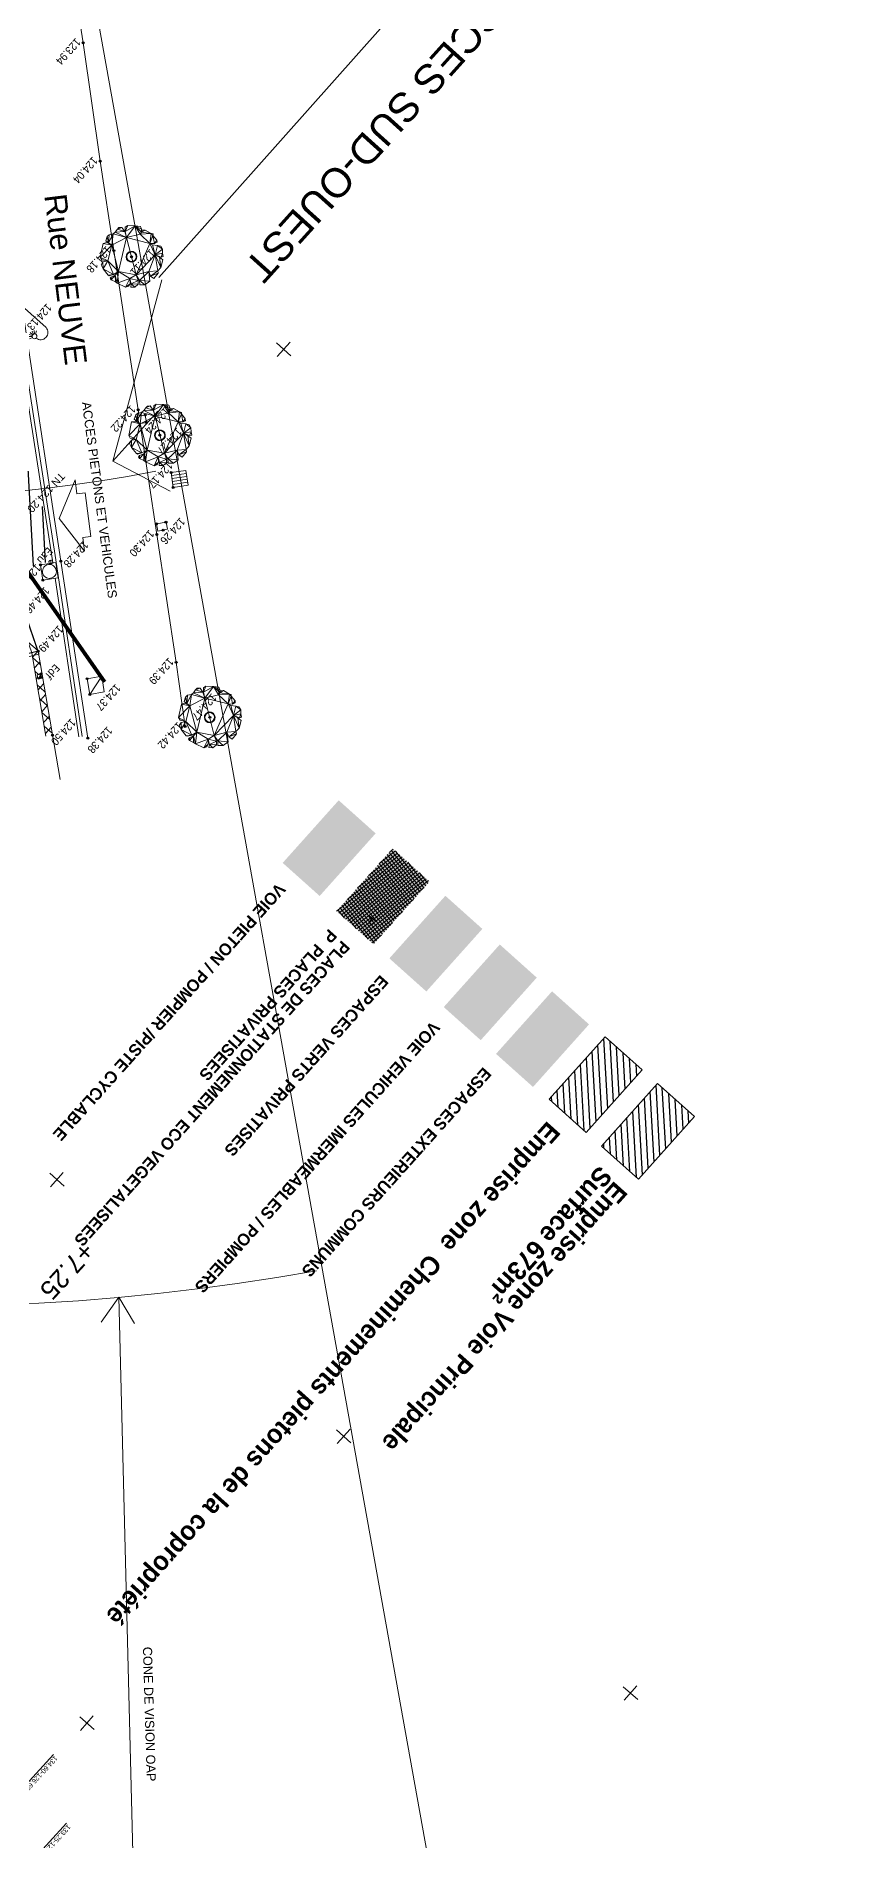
# Model space of a CAD drawing. Header units: metres. Extents: x -2858 to 512, y -1995 to 1252.
# Drawn here: x -873.3 to -831.2, y -867.6 to -773.8 of the extents above; entities that cross this region are included whole.
import ezdxf
from ezdxf.enums import TextEntityAlignment as Align
from ezdxf.lldxf.tags import DXFTag

# ---------------------------------------------------------------- set-up
doc = ezdxf.new("R2010")
doc.units = ezdxf.units.M
doc.header["$PDMODE"] = 33
doc.header["$PDSIZE"] = 0.1
doc.linetypes.add('EU-200', pattern=[2.85, 2.5, -0.35])
doc.layers.add('06-EU-200PVC', color=24, linetype='EU-200', lineweight=30)
doc.layers.add('20-REV-HCH-BB0.10', color=144, linetype='Continuous', lineweight=30)
for name, color, linetype in [('Calque commun', 7, 'Continuous'), ('Calque11', 7, 'Continuous'), ('Calque14', 7, 'Continuous'), ('Calque15', 7, 'Continuous'), ('Calque17', 7, 'Continuous'), ('Calque18', 7, 'Continuous'), ('Calque19', 7, 'Continuous'), ('Calque2', 7, 'Continuous'), ('Calque20', 7, 'Continuous'), ('Calque21', 7, 'Continuous'), ('Calque23', 7, 'Continuous'), ('Calque27', 7, 'Continuous'), ('Calque3', 7, 'Continuous'), ('Calque6', 7, 'Continuous'), ('Calque9', 7, 'Continuous'), ('Textes', 7, 'Continuous')]:
    doc.layers.add(name, color=color, linetype=linetype)
doc.styles.add('Arial12', font='arial.ttf', dxfattribs={"width": 0.9, "height": 0.41584})
doc.styles.add('Arial13', font='arial.ttf', dxfattribs={"height": 1.152052})
doc.styles.add('Arial15', font='arial.ttf', dxfattribs={"height": 0.921647})
doc.styles.add('Arial17', font='arial.ttf', dxfattribs={"height": 0.253354})
doc.styles.add('Arial18', font='arial.ttf', dxfattribs={"height": 0.309252})
doc.styles.add('Arial21', font='arial.ttf', dxfattribs={"height": 0.377519})
doc.styles.add('Arial26', font='arial.ttf', dxfattribs={"height": 0.202684})
doc.styles.add('Arial9', font='arial.ttf', dxfattribs={"height": 0.316674})
doc.styles.add('Century Gothic', font='GOTHICB.TTF', dxfattribs={"height": 0.189047})
doc.styles.add('Century Gothic2', font='GOTHICB.TTF', dxfattribs={"height": 1.240921})
doc.styles.add('Century Gothic3', font='GOTHICB.TTF', dxfattribs={"height": 1.706266})
doc.styles.add('Trebuchet MS', font='trebucit.ttf', dxfattribs={"height": 0.405148})
tags = doc.linetypes.add('DASHDOT2', pattern=[0.5, 0.25, -0.125, 0, -0.125]).pattern_tags.tags
tags[10:11] = [DXFTag(74, 4), DXFTag(75, 0), DXFTag(340, '0'), DXFTag(46, 1.0), DXFTag(50, 0.0), DXFTag(44, 0.0), DXFTag(45, 0.0)]
tags[8:9] = [DXFTag(74, 4), DXFTag(75, 0), DXFTag(340, '0'), DXFTag(46, 1.0), DXFTag(50, 0.0), DXFTag(44, 0.0), DXFTag(45, 0.0)]
tags[6:7] = [DXFTag(74, 4), DXFTag(75, 0), DXFTag(340, '0'), DXFTag(46, 1.0), DXFTag(50, 0.0), DXFTag(44, 0.0), DXFTag(45, 0.0)]
tags[4:5] = [DXFTag(74, 4), DXFTag(75, 0), DXFTag(340, '0'), DXFTag(46, 1.0), DXFTag(50, 0.0), DXFTag(44, 0.0), DXFTag(45, 0.0)]
tags = doc.linetypes.add('HIDDENX2', pattern=[0.75, 0.5, -0.25]).pattern_tags.tags
tags[6:7] = [DXFTag(74, 4), DXFTag(75, 0), DXFTag(340, '0'), DXFTag(46, 1.0), DXFTag(50, 0.0), DXFTag(44, 0.0), DXFTag(45, 0.0)]
tags[4:5] = [DXFTag(74, 4), DXFTag(75, 0), DXFTag(340, '0'), DXFTag(46, 1.0), DXFTag(50, 0.0), DXFTag(44, 0.0), DXFTag(45, 0.0)]

# ---------------------------------------------------------------- blocks, each defined once
blk = doc.blocks.new('fleche10')
at = {"layer": 'Calque2', "color": 6, "linetype": 'Continuous', "lineweight": 18}
blk.add_polyline3d([(0.3, 0.396, 0), (-0.19, 0.113, 0), (0, 0.113, 0), (0, 0, 0), (0.6, 0, 0), (0.6, 0.113, 0), (0.79, 0.113, 0), (0.3, 0.396, 0)], dxfattribs=at)
blk = doc.blocks.new('PointTopo_SPE')
at = {"layer": 'Calque commun', "color": 1, "linetype": 'ByBlock', "lineweight": -2}
blk.add_point((0, 0), dxfattribs=at)
blk = doc.blocks.new('SPE61')
at = {"layer": 'Calque9', "color": 151, "linetype": 'Continuous', "lineweight": 9}
blk.add_line((0, 0), (1, 1), dxfattribs=at)
mesh = blk.add_polyface(dxfattribs=at)
corners = [(0, 0), (1, 0), (1, 1), (0, 1)]
mesh.append_faces([[corners[k] for k in face] for face in [(0, 1, 2, 3)]], dxfattribs={"color": 151})
blk = doc.blocks.new('SPE53')
at = {"layer": 'Calque9', "color": 151, "linetype": 'Continuous', "lineweight": 9}
blk.add_line((0, 1), (1, 0), dxfattribs=at)
at = {"layer": 'Calque9', "color": 18, "linetype": 'Continuous', "lineweight": 9, "true_color": 0x000000}
blk.add_trace([(1, 0), (0, 1), (0, 0)], dxfattribs=at)
at = {"layer": 'Calque9', "color": 151, "linetype": 'Continuous', "lineweight": 9}
mesh = blk.add_polyface(dxfattribs=at)
corners = [(0, 0), (1, 0), (1, 1), (0, 1)]
mesh.append_faces([[corners[k] for k in face] for face in [(0, 1, 2, 3)]], dxfattribs={"color": 151})
blk = doc.blocks.new('SPE81')
at = {"layer": 'Calque23', "color": 251, "linetype": 'Continuous', "lineweight": 9}
for p, q in [((0, 3.15), (0, 0.15)), ((0.621, 2.962), (0.46, 2.895)), ((0.648, 2.922), (0.525, 2.798)), ((0.689, 2.895), (0.622, 2.733)), ((0.737, 2.885), (0.737, 2.71)), ((0.784, 2.895), (0.85, 2.733)), ((0.824, 2.921), (0.947, 2.796)), ((0.852, 2.962), (1.013, 2.894))]:
    blk.add_line(p, q, dxfattribs=at)
for centre, radius, start, end in [((0.374, 3.111), 0.376, 3.62081, 174.02681), ((0.737, 3.01), 0.125, 0, 359.99941), ((0, 0), 0.15, 0, 359.99941)]:
    blk.add_arc(centre, radius, start, end, dxfattribs=at)
blk = doc.blocks.new('Block158')
at = {"layer": 'Calque19', "color": 34, "linetype": 'Continuous', "lineweight": 9, "true_color": 0x994c00, "flags": 128}
for points in [[(-0.28, 0), (-0.28, 0, 1), (0.28, 0), (0.28, 0, 1), (-0.28, 0), (-0.28, 0)], [(0.25, 0), (0.25, 0, -1), (-0.25, 0), (-0.25, 0, -1), (0.25, 0), (0.25, 0)]]:
    blk.add_lwpolyline(points, format="xyb", dxfattribs=at)
blk = doc.blocks.new('SPE30')
at = {"layer": 'Calque19', "color": 102, "linetype": 'Continuous', "lineweight": 9}
blk.add_polyline3d([(0.834, 1.209, 0), (0.834, 1.209, 0), (0.834, 1.209, 0)], dxfattribs=at)
blk.add_polyline3d([(0.834, 1.209, 0), (0.834, 1.209, 0), (0.834, 1.209, 0)], dxfattribs=at)
at = {"layer": 'Calque19', "color": 34, "linetype": 'Continuous', "lineweight": 9}
for radius in [0.28, 0.25]:
    blk.add_arc((0, 0), radius, 0, 359.99941, dxfattribs=at)
at = {"layer": 'Calque19', "color": 34, "linetype": 'ByBlock', "lineweight": -2, "true_color": 0x994c00}
blk.add_blockref('Block158', (0, 0), dxfattribs=at)
at = {"layer": 'Calque19', "color": 102, "linetype": 'Continuous', "lineweight": 9}
mesh = blk.add_polyface(dxfattribs=at)
corners = [(0.237, -1.167), (1.017, 0.013), (0.987, -0.774), (1.537, 0.249), (1.277, 0.013), (1.522, 0.359), (-0.894, 0.847), (-0.956, 1.099), (-0.604, 1.508), (-1.582, -0.05), (-1.292, -0.459), (-1.506, -0.396), (0.62, 1.492), (0.635, 1.13), (0.314, 1.555), (1.308, -0.082), (1.507, -0.208), (1.522, -0.27), (-0.023, 1.177), (-0.359, 1.508), (0.1, 1.413), (0.696, 1.083), (1.063, 0.926), (0.895, 0.69), (-1.399, -0.507), (-1.414, -0.569), (-1.307, -0.491), (-1.323, -0.931), (1.094, -1.199), (0.467, -1.561), (-0.283, 1.602), (-0.573, -0.853), (-1.17, -0.444), (-1.154, 0.249), (0.543, 0.8), (0.054, -1.64), (0.253, -1.372), (0.268, -1.545), (-0.252, -1.498), (-1.185, 0.406), (-0.39, -1.482), (-0.573, -1.498), (-0.696, -1.498), (-0.803, -1.388), (1.094, 0.878), (1.384, 0.831), (1.461, -0.68), (0.069, 1.618), (-1.307, 0.422), (-1.567, 0.092), (1.598, 0.013), (1.568, -0.082), (1.491, -0.082), (1.14, -1.042), (-1.628, 0.044), (1.247, 0.91), (-1.017, 1.162), (-1.215, 1.083), (0.834, 1.209), (1.063, 1.177), (-0.757, -1.12), (-1.078, -1.23), (-1.338, 0.611), (-1.445, 0.485), (-1.521, 0.406), (-1.414, 0.768), (-1.368, 0.941), (1.201, 1.02), (0.803, 1.288), (-0.971, 1.319), (-0.741, -1.136), (-0.084, -1.624), (-1.475, -0.695), (1.369, -0.9), (1.185, -0.931), (-1.108, 1.225), (-0.925, -1.262), (0.314, -1.451)]
mesh.append_faces([[corners[k] for k in face] for face in [(35, 36, 37), (20, 30, 47), (56, 57, 75), (0, 29, 77)]], dxfattribs={"vtx0": -1, "color": 102})
mesh.append_faces([[corners[k] for k in face] for face in [(3, 4, 5), (9, 10, 11), (12, 13, 14), (18, 19, 20), (15, 2, 1), (40, 31, 38), (50, 4, 3), (62, 6, 39), (32, 27, 26)]], dxfattribs={"vtx0": -1, "vtx1": -1, "color": 102})
mesh.append_faces([[corners[k] for k in face] for face in [(0, 1, 2), (1, 23, 5), (31, 27, 32), (31, 33, 34), (0, 38, 31), (15, 46, 2), (31, 34, 1), (31, 32, 33), (9, 49, 33), (9, 33, 32), (33, 6, 34), (62, 66, 6), (18, 6, 19), (1, 34, 23), (0, 2, 28), (0, 31, 1), (34, 6, 18)]], dxfattribs={"vtx0": -1, "vtx1": -1, "vtx2": -1, "color": 102})
mesh.append_faces([[corners[k] for k in face] for face in [(21, 22, 23), (0, 28, 29), (20, 19, 30), (22, 58, 59), (60, 61, 27), (50, 52, 4), (15, 17, 46), (23, 45, 5), (6, 66, 57), (48, 49, 64), (46, 74, 2), (9, 32, 10), (70, 40, 41)]], dxfattribs={"vtx0": -1, "vtx2": -1, "color": 102})
mesh.append_faces([[corners[k] for k in face] for face in [(63, 48, 64), (67, 22, 59), (72, 25, 27)]], dxfattribs={"vtx1": -1, "color": 102})
mesh.append_faces([[corners[k] for k in face] for face in [(6, 7, 8), (25, 26, 27), (33, 39, 6), (23, 44, 45), (48, 33, 49), (18, 14, 13), (56, 6, 57), (34, 21, 23), (13, 34, 18), (4, 1, 5), (0, 36, 38), (70, 31, 40), (71, 38, 36), (43, 70, 41), (31, 60, 27), (21, 58, 22), (35, 71, 36), (8, 19, 6)]], dxfattribs={"vtx1": -1, "vtx2": -1, "color": 102})
mesh.append_faces([[corners[k] for k in face] for face in [(15, 16, 17), (10, 24, 11), (41, 42, 43), (50, 51, 52), (2, 53, 28), (9, 54, 49), (44, 55, 45), (62, 65, 66), (12, 68, 13), (7, 69, 8), (46, 73, 74), (60, 76, 61)]], dxfattribs={"vtx2": -1, "color": 102})
blk = doc.blocks.new('SPE51')
at = {"layer": 'Calque9', "color": 151, "linetype": 'Continuous', "lineweight": 9}
for p, q in [((0.2, 1), (0.2, 0)), ((0.4, 1), (0.4, 0)), ((0.6, 1), (0.6, 0)), ((0.8, 1), (0.8, 0))]:
    blk.add_line(p, q, dxfattribs=at)
mesh = blk.add_polyface(dxfattribs=at)
corners = [(0, 0), (1, 0), (1, 1), (0, 1)]
mesh.append_faces([[corners[k] for k in face] for face in [(0, 1, 2, 3)]], dxfattribs={"color": 151})
blk = doc.blocks.new('SPE45')
at = {"layer": 'Calque9', "color": 151, "linetype": 'Continuous', "lineweight": 9}
mesh = blk.add_polyface(dxfattribs=at)
corners = [(0, 0), (1, 0), (1, 1), (0, 1)]
mesh.append_faces([[corners[k] for k in face] for face in [(0, 1, 2, 3)]], dxfattribs={"color": 151})
blk = doc.blocks.new('geometrebondepartleger')
at = {"layer": 'Calque commun', "color": 10, "linetype": 'DASHDOT2', "lineweight": 18, "flags": 128}
blk.add_lwpolyline([(45.287, 98.087), (42.936, 93.876), (22.492, 69.355), (46.896, 54.821), (60.022, 76.482), (130.155, 64.253), (145.314, 148.376), (109.348, 154.881), (91.263, 130.116), (87.378, 124.832), (86.331, 123.279), (83.811, 118.812), (74.918, 102.586), (72.616, 98.359), (63.065, 85.914), (45.158, 97.961)], close=True, dxfattribs=at)
at = {"layer": 'Calque11', "color": 7, "linetype": 'Continuous', "lineweight": 9}
for points in [[(45.187, 97.961, 79), (63.056, 85.938, 79), (64.74, 88.134, 79), (67.69, 91.978, 79), (72.616, 98.359, 79), (74.918, 102.586, 79), (75.012, 102.533, 79), (75.159, 102.794, 79), (75.089, 102.834, 79), (77.131, 106.649, 79), (83.825, 118.832, 79), (86.301, 123.279, 79), (91.141, 129.922, 79), (101.673, 144.35, 79), (104.604, 148.394, 79), (113.024, 159.86, 79)], [(13.956, 59.126, 79), (14.657, 60.535, 79), (15.393, 60.872, 79), (32.179, 80.922, 79), (39.947, 90.222, 79), (43.056, 93.982, 79), (43.94, 95.725, 79), (45.187, 97.961, 79), (49.396, 103.263, 79)]]:
    blk.add_polyline3d(points, dxfattribs=at)
at = {"layer": 'Calque17', "color": 1, "linetype": 'Continuous', "lineweight": 9}
blk.add_polyline3d([(48.212, 101.209, 79), (45.479, 97.766, 79), (44.249, 95.561, 79), (43.351, 93.789, 79), (43.125, 93.515, 79), (42.319, 92.54, 79), (43.565, 91.545, 79), (41.206, 88.713, 79), (39.99, 89.729, 79), (37.155, 86.354, 79), (32.448, 80.698, 79), (29.103, 76.711, 79), (24.002, 70.547, 79), (21.555, 67.679, 79), (16.494, 61.617, 79), (16.677, 61.431, 79), (15.735, 60.232, 79), (15.463, 60.409, 79), (14.927, 60.312, 79), (15.382, 60.312, 79)], dxfattribs=at)
at = {"layer": 'Calque17', "color": 18, "linetype": 'Continuous', "lineweight": 9, "true_color": 0x000000}
for points in [[(47.958, 101.411, 79), (45.207, 97.946, 79), (47.919, 101.442, 79), (45.167, 97.977, 79)], [(45.209, 97.949, 79), (43.961, 95.713, 79), (45.165, 97.973, 79), (43.918, 95.738, 79)]]:
    blk.add_trace(points, dxfattribs=at)
at = {"layer": 'Calque20', "color": 28, "linetype": 'Continuous', "lineweight": 9}
blk.add_line((47.102, 102.499, 79), (41.782, 96.092, 79), dxfattribs=at)
for points in [[(46.964, 102.614, 79), (41.041, 95.482, 79), (33.521, 86.302, 79), (27.392, 78.893, 79), (22.031, 72.377, 79), (16.548, 65.767, 79), (12.059, 60.312, 79), (13.869, 62.441, 79)], [(41.27, 95.475, 79), (41.18, 95.368, 79), (33.66, 86.188, 79), (27.53, 78.778, 79), (22.17, 72.262, 79), (16.687, 65.652, 79), (13.468, 62.234, 79), (14.009, 62.327, 79)]]:
    blk.add_polyline3d(points, dxfattribs=at)
at = {"layer": 'Calque21', "color": 24, "linetype": 'Continuous', "lineweight": 9}
blk.add_polyline3d([(46.832, 102.902, 79), (40.919, 95.72, 79), (33.357, 86.555, 79), (27.275, 79.165, 79), (21.663, 72.378, 79), (16.312, 65.885, 79), (11.867, 60.481, 79), (13.672, 62.622, 79)], dxfattribs=at)
at = {"layer": 'Calque27', "color": 1, "linetype": 'Continuous', "lineweight": 9}
for p, q in [((64.5, 157, 79), (65.5, 157, 79)), ((65, 156.5, 79), (65, 157.5, 79)), ((64.5, 137, 79), (65.5, 137, 79)), ((65, 136.5, 79), (65, 137.5, 79)), ((84.5, 137, 79), (85.5, 137, 79)), ((85, 136.5, 79), (85, 137.5, 79)), ((65, 116.5, 79), (65, 117.5, 79)), ((64.5, 117, 79), (65.5, 117, 79)), ((24.5, 97, 79), (25.5, 97, 79)), ((25, 96.5, 79), (25, 97.5, 79))]:
    blk.add_line(p, q, dxfattribs=at)
at = {"layer": 'Calque3', "color": 1, "linetype": 'Continuous', "lineweight": 9}
for points in [[(63.056, 85.938, 79), (53.374, 92.457, 79), (45.187, 97.961, 79)], [(63.021, 86.155, 79), (53.464, 92.589, 79), (45.287, 98.087, 79)]]:
    blk.add_polyline3d(points, dxfattribs=at)
at = {"layer": 'Calque6', "color": 45, "linetype": 'Continuous', "lineweight": 9}
for points in [[(32.845, 94.027, 79), (36.563, 98.509, 79), (40.839, 103.689, 79), (43.015, 106.262, 79)], [(5.071, 60.312, 79), (4.669, 59.829, 79), (12.517, 69.229, 79), (16.267, 73.942, 79), (20.073, 78.616, 79), (24.073, 83.384, 79), (27.064, 87.006, 79), (32.383, 93.469, 79), (32.589, 93.719, 79)]]:
    blk.add_polyline3d(points, dxfattribs=at)
at = {"layer": 'Calque9', "color": 151, "linetype": 'Continuous', "lineweight": 9}
for p, q in [((41.657, 96.194, 79), (41.148, 95.575, 79)), ((42.276, 95.686, 79), (41.657, 96.194, 79)), ((41.768, 95.066, 79), (42.276, 95.686, 79)), ((41.148, 95.575, 79), (41.768, 95.066, 79)), ((41.232, 95.291, 79), (41.374, 95.433, 79)), ((32.59, 94.23, 79), (32.34, 93.918, 79)), ((32.34, 93.918, 79), (32.653, 93.668, 79)), ((32.902, 93.981, 79), (32.59, 94.23, 79)), ((32.653, 93.668, 79), (32.902, 93.981, 79))]:
    blk.add_line(p, q, dxfattribs=at)
for centre, radius, start, end in [((41.712, 95.63, 79), 0.361, 50.60791, 50.60732), ((41.303, 95.362, 79), 0.1, 0, 359.99941)]:
    blk.add_arc(centre, radius, start, end, dxfattribs=at)
at = {"layer": 'Calque commun', "color": 0, "linetype": 'ByBlock', "lineweight": -2}
blk.add_blockref('PointTopo_SPE', (47.938, 101.427, 203.504), dxfattribs=at)
at = {"layer": 'Calque14', "color": 0, "linetype": 'ByBlock', "lineweight": -2}
for p in [(41.806, 106.894, 203.472), (43.015, 106.262, 203.421), (40.839, 103.689, 203.391), (46.832, 102.902, 203.377), (44.072, 101.426, 79), (45.073, 101.456, 203.368), (44.556, 100.812, 79), (36.166, 98.604, 79), (36.563, 98.509, 203.304), (45.976, 98.86, 79), (35.764, 98.435, 203.263), (36.163, 98.131, 79), (45.187, 97.961, 203.486), (33.67, 96.915, 203.172), (34.169, 97.514, 79), (40.919, 95.72, 203.276), (42.276, 95.686, 79), (32.613, 95.189, 203.268), (41.768, 95.066, 203.377), (32.34, 93.918, 79), (32.59, 94.23, 203.237), (32.383, 93.469, 203.22), (26.686, 87.902, 203.112), (27.064, 87.006, 203.181), (24.073, 83.384, 203.041), (20.073, 78.616, 202.943)]:
    blk.add_blockref('PointTopo_SPE', p, dxfattribs=at)
at = {"layer": 'Calque19', "color": 0, "linetype": 'ByBlock', "lineweight": -2}
for p in [(41.806, 106.894, 79), (32.613, 95.189, 79), (26.686, 87.902, 79)]:
    blk.add_blockref('SPE30', p, dxfattribs=at)
at = {"layer": 'Calque23', "color": 0, "linetype": 'ByBlock', "lineweight": -2}
blk.add_blockref('SPE81', (32.391, 83.901, 79), dxfattribs=at)
at = {"layer": 'Calque9', "color": 0, "linetype": 'ByBlock', "lineweight": -2, "extrusion": (0, 0, -1), "xscale": -0.8254775867866131, "yscale": -0.7616364149663215, "zscale": -1, "rotation": 128.7620575788657}
blk.add_blockref('SPE61', (-45.073, 101.456, -79), dxfattribs=at)
at = {"layer": 'Calque9', "color": 0, "linetype": 'ByBlock', "lineweight": -2}
for name, p, xscale, yscale, rotation in [('SPE45', (35.764, 98.435, 79), 0.5018414212119223, 0.3778187502094268, 322.697198249901), ('SPE53', (46.107, 99.044, 79), 0.2254640508921355, 0.2000000080421535, 234.4385611168355), ('SPE51', (33.67, 96.915, 79), 0.780126185304076, 0.780126185304076, 50.17978032957389)]:
    blk.add_blockref(name, p, dxfattribs=dict(at, xscale=xscale, yscale=yscale, rotation=rotation))
at = {"layer": 'Calque15', "color": 1, "linetype": 'ByBlock', "lineweight": -2, "style": 'Arial12', "width": 0.9}
for s, p in [('124.47', (40.793, 106.537, 203.472)), ('124.42', (43.075, 106.202, 203.421)), ('124.39', (40.899, 103.629, 203.391)), ('124.38', (45.685, 103.643, 203.377)), ('124.37', (43.75, 102.488, 203.368)), ('124.50', (46.644, 101.955, 203.504)), ('124.26', (35.076, 99.22, 203.263)), ('124.30', (36.623, 98.449, 203.304)), ('124.49', (43.474, 98.239, 203.486)), ('124.17', (33.332, 96.798, 79)), ('124.27', (31.709, 95.98, 203.268)), ('124.28', (39.328, 96.282, 203.276)), ('124.46', (42.453, 96.367, 203.461)), ('124.24', (31.343, 94.792, 203.237)), ('124.38', (41.868, 95.246, 203.377)), ('124.22', (32.443, 93.409, 203.22)), ('124.11', (25.725, 88.748, 203.112)), ('124.18', (27.124, 86.946, 203.181)), ('124.13', (31.408, 86.638, 203.13)), ('124.04', (24.133, 83.324, 203.041)), ('123.94', (20.133, 78.556, 202.943))]:
    blk.add_text(s, height=0.4158, dxfattribs=at).set_placement(p, align=Align.TOP_LEFT)
at = {"layer": 'Calque9', "color": 151, "linetype": 'ByBlock', "lineweight": -2, "style": 'Trebuchet MS'}
for s, p in [('Edf', (45.082, 98.907, 79)), ('Eau', (40.802, 94.587, 79))]:
    blk.add_text(s, height=0.4051, dxfattribs=at).set_placement(p, align=Align.BOTTOM_LEFT)
at = {"layer": 'Textes', "color": 5, "linetype": 'ByBlock', "lineweight": -2, "style": 'Arial13'}
blk.add_text('Rue NEUVE', height=1.1521, rotation=48.83218, dxfattribs=at).set_placement((27.59, 82.167), align=Align.BOTTOM_LEFT)
blk = doc.blocks.new('hatch27')
at = {"layer": 'Calque commun', "color": 64, "linetype": 'Continuous', "lineweight": 9}
for p, q in [((-35.42, 114.88, -1.88), (-26.76, 113.28, -1.72)), ((-35.42, 114.58, -1.88), (-26.76, 112.97, -1.72)), ((-35.42, 114.27, -1.88), (-26.76, 112.67, -1.72)), ((-35.42, 113.97, -1.88), (-26.76, 112.36, -1.72)), ((-35.42, 113.66, -1.88), (-26.76, 112.06, -1.72)), ((-34.59, 115.03, -1.86), (-26.76, 113.58, -1.72)), ((-32.95, 115.03, -1.83), (-26.76, 113.89, -1.73)), ((-31.3, 115.03, -1.8), (-26.76, 114.19, -1.73)), ((-29.65, 115.03, -1.78), (-26.76, 114.5, -1.73)), ((-28.01, 115.03, -1.75), (-26.76, 114.8, -1.73)), ((-35.42, 113.35, -1.88), (-26.76, 111.75, -1.72)), ((-35.42, 113.05, -1.88), (-26.76, 111.45, -1.72)), ((-35.42, 112.74, -1.88), (-26.76, 111.14, -1.72)), ((-35.42, 112.44, -1.88), (-26.76, 110.84, -1.72)), ((-35.42, 112.13, -1.88), (-26.76, 110.53, -1.72)), ((-35.42, 111.83, -1.88), (-26.76, 110.23, -1.72)), ((-35.42, 111.52, -1.88), (-26.76, 109.92, -1.72)), ((-35.42, 111.22, -1.88), (-28.38, 109.92, -1.75)), ((-35.42, 110.91, -1.88), (-30.03, 109.92, -1.78)), ((-35.42, 110.61, -1.88), (-31.68, 109.92, -1.81)), ((-35.42, 110.3, -1.88), (-33.33, 109.92, -1.84)), ((-35.42, 110, -1.87), (-34.97, 109.92, -1.87))]:
    blk.add_line(p, q, dxfattribs=at)
blk = doc.blocks.new('hatch28')
at = {"layer": 'Calque commun', "color": 64, "linetype": 'Continuous', "lineweight": 9}
for p, q in [((-35.16, 115.03, -1.87), (-35.42, 113.65, -1.88)), ((-34.85, 115.03, -1.87), (-35.42, 112.01, -1.88)), ((-34.55, 115.03, -1.86), (-35.42, 110.36, -1.88)), ((-34.24, 115.03, -1.86), (-35.19, 109.92, -1.87)), ((-33.94, 115.03, -1.85), (-34.89, 109.92, -1.87)), ((-33.63, 115.03, -1.85), (-34.58, 109.92, -1.86)), ((-33.33, 115.03, -1.84), (-34.28, 109.92, -1.86)), ((-33.02, 115.03, -1.83), (-33.97, 109.92, -1.85)), ((-32.72, 115.03, -1.83), (-33.67, 109.92, -1.84)), ((-32.41, 115.03, -1.82), (-33.36, 109.92, -1.84)), ((-32.11, 115.03, -1.82), (-33.06, 109.92, -1.83)), ((-31.8, 115.03, -1.81), (-32.75, 109.92, -1.83)), ((-31.5, 115.03, -1.81), (-32.45, 109.92, -1.82)), ((-31.19, 115.03, -1.8), (-32.14, 109.92, -1.82)), ((-30.89, 115.03, -1.8), (-31.84, 109.92, -1.81)), ((-30.58, 115.03, -1.79), (-31.53, 109.92, -1.81)), ((-30.28, 115.03, -1.79), (-31.23, 109.92, -1.8)), ((-29.97, 115.03, -1.78), (-30.92, 109.92, -1.8)), ((-29.67, 115.03, -1.78), (-30.62, 109.92, -1.79)), ((-29.36, 115.03, -1.77), (-30.31, 109.92, -1.79)), ((-29.06, 115.03, -1.77), (-30.01, 109.92, -1.78)), ((-28.75, 115.03, -1.76), (-29.7, 109.92, -1.78)), ((-28.45, 115.03, -1.75), (-29.4, 109.92, -1.77)), ((-28.14, 115.03, -1.75), (-29.09, 109.92, -1.76)), ((-27.84, 115.03, -1.74), (-28.79, 109.92, -1.76)), ((-27.53, 115.03, -1.74), (-28.48, 109.92, -1.75)), ((-27.23, 115.03, -1.73), (-28.18, 109.92, -1.75)), ((-26.92, 115.03, -1.73), (-27.87, 109.92, -1.74)), ((-26.76, 114.28, -1.73), (-27.57, 109.92, -1.74)), ((-26.76, 112.63, -1.72), (-27.26, 109.92, -1.73)), ((-26.76, 110.99, -1.72), (-26.96, 109.92, -1.73))]:
    blk.add_line(p, q, dxfattribs=at)
blk = doc.blocks.new('pattern2')
at = {"layer": 'Calque18', "color": 1, "linetype": 'Continuous', "lineweight": 9}
for p, q in [((-22.353, 90.027, 158.035), (-22.353, 89.464, 158.035)), ((-22.913, 89.321, 158.035), (-22.466, 89.321, 158.035)), ((-22.802, 89.462, 158.035), (-22.802, 88.899, 158.035)), ((-22.557, 89.77, 158.035), (-22.11, 89.77, 158.035)), ((-23.7, 88.33, 158.035), (-23.7, 87.974, 158.035)), ((-23.626, 88.423, 158.035), (-23.251, 88.423, 158.035)), ((-23.27, 88.872, 158.035), (-22.823, 88.872, 158.035)), ((-23.251, 88.896, 158.035), (-23.251, 88.423, 158.035)), ((-23.251, 88.423, 158.035), (-23.248, 88.426, 158.035)), ((-23.251, 88.423, 158.035), (-23.248, 88.426, 158.035)), ((-23.251, 88.423, 158.035), (-23.251, 88.333, 158.035)), ((-23.251, 88.423, 158.035), (-23.179, 88.423, 158.035)), ((-24.339, 87.525, 158.035), (-24.239, 87.525, 158.035)), ((-24.149, 87.765, 158.035), (-24.149, 87.684, 158.035)), ((-24.149, 87.461, 158.035), (-24.149, 87.202, 158.035)), ((-24.017, 87.525, 158.035), (-23.892, 87.525, 158.035)), ((-23.983, 87.974, 158.035), (-23.7, 87.974, 158.035)), ((-23.7, 87.974, 158.035), (-23.697, 87.977, 158.035)), ((-23.7, 87.974, 158.035), (-23.697, 87.977, 158.035)), ((-23.7, 87.974, 158.035), (-23.7, 87.768, 158.035)), ((-23.7, 87.974, 158.035), (-23.536, 87.974, 158.035)), ((-25.05, 86.627, 158.035), (-25.047, 86.627, 158.035)), ((-25.047, 86.632, 158.035), (-25.047, 86.627, 158.035)), ((-25.047, 86.627, 158.035), (-25.044, 86.63, 158.035)), ((-25.047, 86.627, 158.035), (-25.044, 86.63, 158.035)), ((-25.047, 86.627, 158.035), (-25.047, 85.914, 158.035)), ((-25.047, 86.627, 158.035), (-24.605, 86.627, 158.035)), ((-24.696, 87.076, 158.035), (-24.598, 87.076, 158.035)), ((-24.598, 87.199, 158.035), (-24.598, 87.076, 158.035)), ((-24.598, 87.076, 158.035), (-24.595, 87.079, 158.035)), ((-24.598, 87.076, 158.035), (-24.595, 87.079, 158.035)), ((-24.598, 87.076, 158.035), (-24.598, 86.636, 158.035)), ((-24.598, 87.076, 158.035), (-24.249, 87.076, 158.035))]:
    blk.add_line(p, q, dxfattribs=at)

msp = doc.modelspace()

# ---------------------------------------------------------------- hatches: boundary and pattern name
at = {"layer": '20-REV-HCH-BB0.10', "true_color": 0xf27172}
h = msp.add_hatch(dxfattribs=at)
h.set_pattern_fill('ANSI31', color=11, scale=0.2)
h.set_pattern_definition([(273.16176, (0, 0), (0.6340334, 0.0350235), [])])
h.paths.add_polyline_path([(-897.087, -884.072), (-898.154, -882.683), (-901.28, -878.186), (-904.463, -873.296), (-905.589, -869.14), (-906.793, -863.675), (-908.559, -852.613), (-910.038, -845.788), (-912.674, -838.089), (-913.712, -834.977), (-915.895, -827.507), (-915.812, -823.536), (-914.924, -821.352), (-913.151, -819.509), (-906.831, -814.183), (-897.834, -808.029), (-891.536, -805.887), (-872.31, -801.064), (-873.597, -795.617), (-887.109, -799.311), (-893.052, -800.99), (-892.556, -802.958), (-898.611, -804.935), (-904.137, -808.385), (-908.24, -811.713), (-913.854, -815.939), (-916.801, -818.583), (-918.469, -821.06), (-919.267, -823.552), (-921.04, -826.518), (-919.117, -827.168), (-918.514, -829.566), (-915.787, -839.195), (-911.676, -852.632), (-910.077, -862.228), (-909.44, -866.499), (-908.269, -870.639), (-907.299, -874.227), (-906.44, -875.848), (-904.335, -879.157), (-901.773, -882.827), (-899.581, -885.776)])
h.paths.add_polyline_path([(-912.588, -900.944), (-908.743, -900.453), (-907.218, -899.649), (-897.992, -892.698), (-897.627, -891.011), (-898.472, -889.012), (-900.359, -886.378), (-896.328, -883.517), (-894.81, -885.63), (-894.276, -886.328), (-893.683, -886.665), (-890.888, -887.298), (-879.843, -878.908), (-876.653, -883.341), (-906.378, -906.03), (-908.627, -906.668)])
at = {"layer": '20-REV-HCH-BB0.10', "true_color": 0x9898cc}
h = msp.add_hatch(dxfattribs=at)
h.set_pattern_fill('ANSI31', color=253, scale=0.1008)
h.set_pattern_definition([(273.16176, (-426.92204, -405.9953), (0.31955283, 0.01765185), [])])
h.paths.add_polyline_path([(-841.812, -827.544), (-844.722, -830.795), (-846.644, -829.074), (-843.733, -825.823)])
at = {"layer": '20-REV-HCH-BB0.10', "true_color": 0xf7abae}
h = msp.add_hatch(dxfattribs=at)
h.set_pattern_fill('ANSI31', color=241, scale=0.1008)
h.set_pattern_definition([(273.16176, (-424.21014, -408.42326), (0.31955283, 0.01765185), [])])
h.paths.add_polyline_path([(-839.1, -829.972), (-842.01, -833.223), (-843.932, -831.502), (-841.021, -828.251)])

# ---------------------------------------------------------------- linework, layer by layer
at = {"layer": '06-EU-200PVC', "const_width": 0.2, "flags": 128}
msp.add_lwpolyline([(-869.743, -807.388), (-874.239, -800.947), (-883.711, -803.552), (-903.625, -810.367), (-908.381, -814.598), (-915.15, -820.779), (-917.899, -824.676), (-910.664, -846.337), (-907.674, -864.678), (-904.593, -874.144), (-894.759, -891.282), (-910.632, -903.222)], dxfattribs=at)
at = {"layer": '20-REV-HCH-BB0.10', "color": 253, "true_color": 0x9898cc, "elevation": -0.949, "flags": 128}
msp.add_lwpolyline([(-841.812, -827.544), (-844.722, -830.795), (-846.644, -829.074), (-843.733, -825.823)], close=True, dxfattribs=at)
at = {"layer": '20-REV-HCH-BB0.10', "color": 241, "true_color": 0xf7abae, "elevation": -0.949}
msp.add_lwpolyline([(-839.1, -829.972), (-842.01, -833.223), (-843.932, -831.502), (-841.021, -828.251)], close=True, dxfattribs=at)
at = {"layer": 'Calque commun', "color": 3, "linetype": 'HIDDENX2', "lineweight": 18}
msp.add_line((-848.911, -890.959), (-879.907, -718.266), dxfattribs=at)
msp.add_line((-848.911, -890.959), (-879.907, -718.266), dxfattribs=at)
at = {"layer": 'Calque commun', "color": 10, "linetype": 'Continuous', "lineweight": 18}
for p, q in [((-834.886, -750.321), (-866.92, -786.37)), ((-866.774, -786.5), (-869.322, -795.922)), ((-869.322, -795.922), (-866.985, -793.313)), ((-869.322, -795.922), (-866.345, -797.466)), ((-866.345, -797.466), (-869.322, -795.922))]:
    msp.add_line(p, q, dxfattribs=at)
at = {"layer": 'Calque commun', "color": 3, "linetype": 'Continuous', "lineweight": 18}
for p, q in [((-869.004, -839.362), (-869.923, -840.649)), ((-867.86, -884.995), (-869.004, -839.362)), ((-869.004, -839.362), (-868.188, -840.726)), ((-868.188, -840.726), (-869.004, -839.362))]:
    msp.add_line(p, q, dxfattribs=at)
at = {"layer": 'Calque commun', "color": 16, "linetype": 'Continuous', "lineweight": 9}
for p, q in [((-872.4, -863.115), (-877.762, -868.965)), ((-871.721, -866.689), (-876.908, -872.348))]:
    msp.add_line(p, q, dxfattribs=at)
at = {"layer": 'Calque commun', "color": 3, "linetype": 'HIDDENX2', "lineweight": 18}
msp.add_arc((-882.24, -717.965), 79.919, 213.66228, 280.93645, dxfattribs=at)
at = {"layer": 'Calque commun', "color": 3, "linetype": 'HIDDENX2', "lineweight": 18, "extrusion": (0, 0, -1)}
msp.add_arc((879.88, -719.48), 120.375, 259.88342, 322.05227, dxfattribs=at)
at = {"layer": 'Calque commun', "color": 254, "linetype": 'Continuous', "lineweight": 9, "true_color": 0xd9d8b3}
msp.add_trace([(-855.663, -815.257, -0.945), (-858.573, -818.508, -0.945), (-857.584, -813.537, -0.945), (-860.494, -816.788, -0.945)], dxfattribs=at)
at = {"layer": 'Calque commun', "color": 41, "linetype": 'Continuous', "lineweight": 9, "true_color": 0xe8daa2}
msp.add_trace([(-855.663, -815.257, -0.945), (-858.573, -818.508, -0.945), (-857.584, -813.537, -0.945), (-860.494, -816.788, -0.945)], dxfattribs=at)
at = {"layer": 'Calque commun', "color": 43, "linetype": 'Continuous', "lineweight": 9, "true_color": 0xdbbe82}
msp.add_trace([(-852.863, -817.764, -0.946), (-855.773, -821.015, -0.946), (-854.784, -816.044, -0.946), (-857.695, -819.295, -0.946)], dxfattribs=at)
msp.add_trace([(-852.863, -817.764, -0.946), (-855.773, -821.015, -0.946), (-854.784, -816.044, -0.946), (-857.695, -819.295, -0.946)], dxfattribs=at)
msp.add_trace([(-852.863, -817.764, -0.946), (-855.773, -821.015, -0.946), (-854.784, -816.044, -0.946), (-857.695, -819.295, -0.946)], dxfattribs=at)
at = {"layer": 'Calque commun', "color": 61, "linetype": 'Continuous', "lineweight": 9, "true_color": 0xe0fb91}
msp.add_trace([(-850.12, -820.219, -0.947), (-853.031, -823.47, -0.947), (-852.042, -818.499, -0.947), (-854.952, -821.75, -0.947)], dxfattribs=at)
msp.add_trace([(-850.12, -820.219, -0.947), (-853.031, -823.47, -0.947), (-852.042, -818.499, -0.947), (-854.952, -821.75, -0.947)], dxfattribs=at)
at = {"layer": 'Calque commun', "color": 43, "linetype": 'Continuous', "lineweight": 9, "true_color": 0xbda777}
msp.add_trace([(-847.294, -822.75, -0.948), (-850.205, -826.001, -0.948), (-849.215, -821.029, -0.948), (-852.126, -824.28, -0.948)], dxfattribs=at)
msp.add_trace([(-847.294, -822.75, -0.948), (-850.205, -826.001, -0.948), (-849.215, -821.029, -0.948), (-852.126, -824.28, -0.948)], dxfattribs=at)
at = {"layer": 'Calque commun', "color": 71, "linetype": 'Continuous', "lineweight": 9, "true_color": 0xb1e292}
msp.add_trace([(-844.578, -825.181, -0.949), (-847.489, -828.432, -0.949), (-846.499, -823.461, -0.949), (-849.41, -826.712, -0.949)], dxfattribs=at)
msp.add_trace([(-844.578, -825.181, -0.949), (-847.489, -828.432, -0.949), (-846.499, -823.461, -0.949), (-849.41, -826.712, -0.949)], dxfattribs=at)

# ---------------------------------------------------------------- block references
at = {"layer": 'Calque commun', "color": 0, "linetype": 'ByBlock', "lineweight": -2, "rotation": 228.1617603435354}
msp.add_blockref('geometrebondepartleger', (-916.037, -706.778), dxfattribs=at)
at = {"layer": 'Calque commun', "color": 0, "linetype": 'ByBlock', "lineweight": -2}
for name, p, xscale, yscale, zscale, rotation in [('fleche10', (-870.455, -799.825), 3.814697242071069, 3.814697422911697, 3.814697265625, 97.49394926743686), ('hatch27', (-907.963, -792.39), 0.5039999999999999, 0.5039999999999999, 0.5039999999999999, 228.1617603435354), ('hatch28', (-907.963, -792.39), 0.5039999999999999, 0.5039999999999999, 0.5039999999999999, 228.1617603435354)]:
    msp.add_blockref(name, p, dxfattribs=dict(at, xscale=xscale, yscale=yscale, zscale=zscale, rotation=rotation))
at = {"layer": 'Calque18', "color": 0, "linetype": 'ByBlock', "lineweight": -2, "rotation": 228.1617603435354}
msp.add_blockref('pattern2', (-954.447, -766.656), dxfattribs=at)

# ---------------------------------------------------------------- texts
at = {"layer": 'Calque commun', "color": 5, "linetype": 'ByBlock', "lineweight": -2, "extrusion": (0.011866, 0.012797, 0.999848), "style": 'Century Gothic2', "width": 1}
for s, p in [('Emprise zone  Cheminements pietons de la copropriété ', (-846.872, -829.75, -22.025)), ('Surface 673m²', (-844.177, -832.061, -21.617)), ('Emprise zone Voie Principale', (-843.387, -832.871, -22.024))]:
    msp.add_text(s, height=0.97723, rotation=228.15741, dxfattribs=at).set_placement(p, align=Align.BOTTOM_LEFT)
at = {"layer": 'Calque2', "color": 5, "linetype": 'ByBlock', "lineweight": -2, "style": 'Century Gothic'}
msp.add_text('2', height=0.189, rotation=227.49389, dxfattribs=at).set_placement((-868.139, -800.232), align=Align.BOTTOM_LEFT)
at = {"layer": 'Textes', "color": 5, "linetype": 'ByBlock', "lineweight": -2}
for s, height, rotation, style, p in [("VOIR PLAN DETAIL DE L'ACCES SUD-OUEST", 1.51, 227.97386, 'Arial26', (-832.686, -751.863)), ('TN 124.20', 0.3958, 227.49396, 'Arial9', (-872.142, -796.38)), ('P', 0.465, 228.16191, 'Arial15', (-856.045, -819.374, -0.887)), ('P', 0.465, 228.16191, 'Arial15', (-856.045, -819.374, -0.887)), ('+7.25', 0.9664, 227.49389, 'Arial21', (-871.093, -836.209)), ('CONE DE VISION OAP', 0.47192, 271.66232, 'Arial18', (-867.898, -857.531)), ('134.60-126.65=7.95 7.95:2=3.975  3.975<3.99', 0.25335, 227.49367, 'Arial17', (-872.4, -863.115)), ('133.25-126.75=6.50  6.50:2=3.25  3.25<3.47', 0.25335, 227.49344, 'Arial17', (-871.721, -866.689))]:
    msp.add_text(s, height=height, rotation=rotation, dxfattribs=dict(at, style=style)).set_placement(p, align=Align.BOTTOM_LEFT)
at = {"layer": 'Textes', "color": 5, "linetype": 'ByBlock', "lineweight": -2, "style": 'Arial18'}
msp.add_text('ACCES PIETONS ET VEHICULES', height=0.47192, rotation=277.66248, dxfattribs=at).set_placement((-869.089, -802.999), align=Align.TOP_RIGHT)
at = {"layer": 'Textes', "color": 5, "linetype": 'ByBlock', "lineweight": -2, "extrusion": (0.011866, 0.012797, 0.999848), "insert": (-860.777, -817.775, -0.852), "char_height": 0.62542, "attachment_point": 7, "text_direction": (-0.666926, -0.744919, 0.01745), "line_spacing_factor": 0.860651, "style": 'Century Gothic3'}
msp.add_mtext('ESPACES EXTERIEURS COMMUNS\\P \\P\\P\\PVOIE VEHICULES IMERMEABLES / POMPIERS\\P\\P\\P\\PESPACES VERTS PRIVATISES\\P\\P\\PPLACES DE STATIONNEMENT ECO VEGETALISEES\\PP  PLACES PRIVATISEES\\P\\P\\P\\PVOIE PIETON / POMPIER /PISTE CYCLABLE', dxfattribs=at)

doc.saveas('drawing.dxf')
